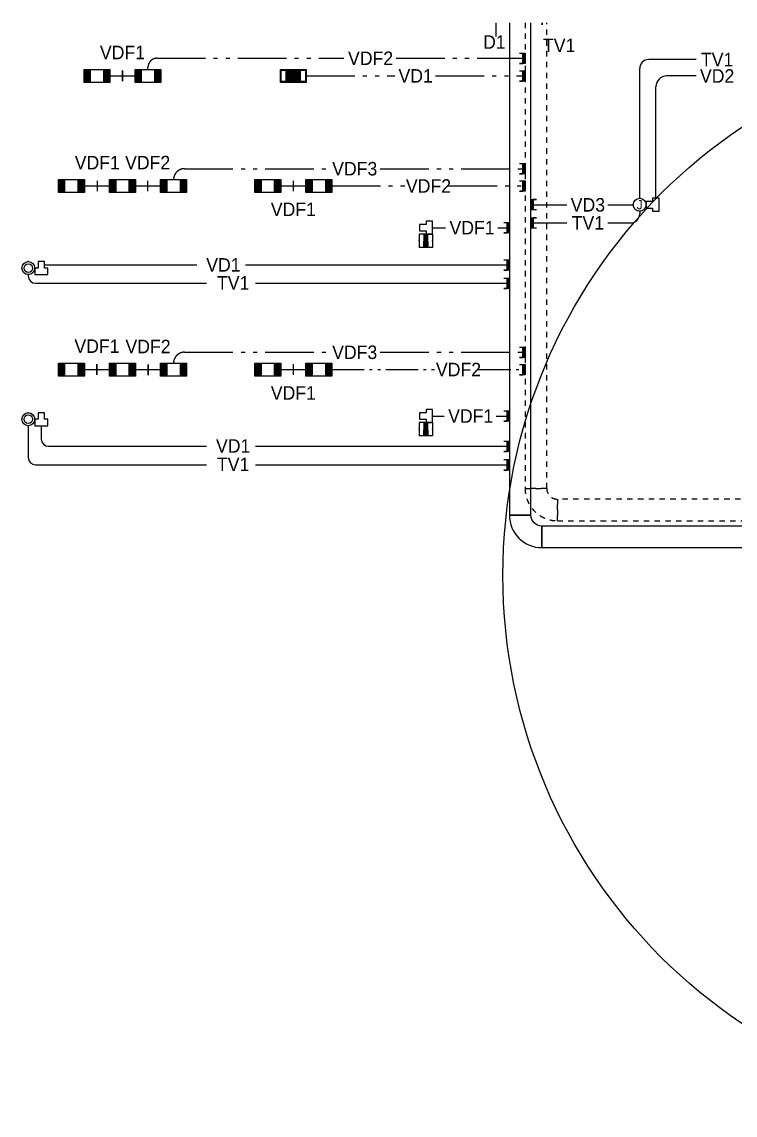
# Model space of a CAD drawing. Header units: millimetres. Extents: x 90978 to 501618, y -355196 to 882030.
# Drawn here: x 413784 to 433614, y -127006 to -96628 of the extents above; entities that cross this region are included whole.
import ezdxf
from ezdxf.enums import TextEntityAlignment as Align

# ---------------------------------------------------------------- set-up
doc = ezdxf.new("R2010")
doc.units = ezdxf.units.MM
doc.header["$LTSCALE"] = 150
doc.linetypes.add('D1', pattern=[3, 1, -1, 1])
doc.linetypes.add('E6', pattern=[10, 6, -1, 0.5, -1, 0.5, -1])
doc.layers.get('0').update_dxf_attribs({"lineweight": 0})
doc.layers.get('Defpoints').update_dxf_attribs({"color": 163})
for name, color, linetype in [('------07 System Box', 6, 'Continuous'), ('------13 Telecommunication Outlet', 3, 'Continuous'), ('------14 Television Outlet', 3, 'Continuous'), ('------19 Communication Etc', 3, 'Continuous'), ('-----20 General Symbol', 3, 'Continuous'), ('-----21 Embeded Wire in Ceiling or Wall', 4, 'Continuous'), ('-----22 Concealed Wire in Floor', 4, 'E6'), ('-----23 Concealed or Exposed Wire', 4, 'D1'), ('-----27 Communication Cable Tray', 2, 'Continuous'), ('-----27 Communication Cable Tray_Access Floor', 1, 'D1'), ('-----29 Indicator', 1, 'Continuous')]:
    doc.layers.add(name, color=color, linetype=linetype)
doc.styles.add('ELEC', font='')
doc.styles.get('ELEC').set_extended_font_data('Dotum')

# ---------------------------------------------------------------- blocks, each defined once
blk = doc.blocks.new('B11')
h = blk.add_hatch(color=256)
h.dxf.hatch_style = 1
h.paths.add_polyline_path([(150, 150), (-150, 150), (-150, -150), (150, -150)])
at = {"linetype": 'Continuous'}
for points in [[(300, -150), (-300, -150), (-300, 150), (300, 150)], [(-150, 150), (150, 150), (150, -150), (-150, -150)]]:
    blk.add_lwpolyline(points, close=True, dxfattribs=at)
at = {"color": 1, "linetype": 'Continuous'}
for points in [[(-280, 130), (-170, 130), (-170, -130), (-280, -130)], [(170, 130), (280, 130), (280, -130), (170, -130)]]:
    blk.add_lwpolyline(points, close=True, dxfattribs=at)
blk = doc.blocks.new('G02')
blk.add_lwpolyline([(150, 150), (75, 150), (75, 300), (-75, 300), (-75, 150), (-150, 150), (-150, 0), (150, 0)], close=True)
blk = doc.blocks.new('O08')
blk.add_hatch(color=256).paths.add_polyline_path([(120, 51), (-120, 51), (-120, 0), (120, 0)])
blk.add_lwpolyline([(120, 127.5), (120, 0), (-120, 0), (-120, 127.5), (-120, 51), (120, 51)])
blk = doc.blocks.new('O04')
blk.add_circle((0, 0), 150)
for p in [(-150, 0), (0, 150), (150, 0), (0, -150)]:
    blk.add_point(p)
at = {"style": 'ELEC'}
blk.add_text('J', height=214, dxfattribs=at).set_placement((0, 0), align=Align.MIDDLE)
blk = doc.blocks.new('A$C69d3834d')
at = {"layer": '------19 Communication Etc', "color": 3}
blk.add_circle((404, 404), 404, dxfattribs=at)
at = {"layer": 'Defpoints'}
blk.add_circle((663, 215), 15000, dxfattribs=at)
at = {"layer": '------19 Communication Etc', "style": 'ELEC'}
blk.add_text('AP', height=375, dxfattribs=at).set_placement((404, 404, 0), align=Align.MIDDLE_CENTER)
blk = doc.blocks.new('C02-1')
at = {"layer": '------14 Television Outlet', "color": 3, "linetype": 'Continuous'}
for radius in [150, 100]:
    blk.add_circle((0, 150), radius, dxfattribs=at)
at = {"layer": '------14 Television Outlet', "color": 3}
for p in [(0, 300), (-150, 150), (0, 0), (150, 150)]:
    blk.add_point(p, dxfattribs=at)
blk = doc.blocks.new('A$C2c78cba1')
at = {"layer": '------07 System Box'}
h = blk.add_hatch(color=256, dxfattribs=at)
h.dxf.hatch_style = 1
h.paths.add_polyline_path([(367, 790), (56, 790), (56, 56), (367, 56)])
h = blk.add_hatch(color=256, dxfattribs=at)
h.dxf.hatch_style = 1
h.paths.add_polyline_path([(1637, 790), (1327, 790), (1327, 56), (1637, 56)])
at = {"layer": '------07 System Box', "linetype": 'Continuous'}
for points in [[(1694, 0), (0, 0), (0, 847), (1694, 847)], [(423, 847), (1270, 847), (1270, 0), (423, 0)]]:
    blk.add_lwpolyline(points, close=True, dxfattribs=at)
at = {"layer": '------07 System Box', "color": 1, "linetype": 'Continuous'}
for points in [[(56, 790), (367, 790), (367, 56), (56, 56)], [(1327, 790), (1637, 790), (1637, 56), (1327, 56)]]:
    blk.add_lwpolyline(points, close=True, dxfattribs=at)
blk = doc.blocks.new('광포트_1')
at = {"ltscale": 0.7}
h = blk.add_hatch(color=254, dxfattribs=at)
h.dxf.hatch_style = 1
h.paths.add_polyline_path([(44, 285), (-44, 285), (-44, 159), (44, 159)])
h.paths.add_polyline_path([(44, 141), (-44, 141), (-44, 15), (44, 15)])
at = {"linetype": 'Continuous'}
for p, q in [((-150, 300), (150, 300)), ((-150, 0), (-150, 300)), ((150, 0), (150, 300)), ((-150, 0), (150, 0))]:
    blk.add_line(p, q, dxfattribs=at)
for points in [[(-44, 159), (-44, 285), (44, 285), (44, 159)], [(-44, 141), (-44, 15), (44, 15), (44, 141)]]:
    blk.add_lwpolyline(points, close=True, dxfattribs=at)
for p in [(0, 285), (-150, 150), (0, 0), (150, 150)]:
    blk.add_point(p, dxfattribs=at)

msp = doc.modelspace()

# ---------------------------------------------------------------- linework, layer by layer
at = {"layer": '-----21 Embeded Wire in Ceiling or Wall'}
for p, q in [((432529.93412, -97675.34131), (431210, -97675.34131)), ((430960, -101530.79371), (430960, -97925.34131)), ((432529.93412, -98130.8916), (431710, -98130.8916)), ((431410, -101530.79371), (431410, -98430.8916)), ((427999.63435, -101710.79371), (428936.53612, -101710.79371)), ((430074.25661, -101710.79371), (430780, -101710.79371)), ((430960, -101890.79371), (430960, -101962.7519)), ((425199.99921, -102347.20396), (425560.88283, -102347.20396)), ((427012.03616, -102347.20396), (427338.43435, -102347.20396)), ((427999.63435, -102212.7519), (428936.53612, -102212.7519)), ((430074.25661, -102212.7519), (430710, -102212.7519)), ((414414.22341, -103380.00128), (418647.78414, -103380.00128)), ((420004.29703, -103380.00128), (427338.43435, -103380.00128)), ((413964.22341, -103650.00128), (413964.22341, -103692.13321)), ((414164.22341, -103892.13321), (418918.77736, -103892.13321)), ((420275.29025, -103892.13321), (427338.43435, -103892.13321)), ((425199.99921, -107580.00064), (425523.6199, -107580.00064)), ((426974.77323, -107580.00064), (427277.23435, -107580.00064)), ((413964.22341, -107850.00064), (413964.22341, -108735.94419)), ((414324.22341, -107850.00064), (414324.22341, -108222.13796)), ((414524.22341, -108422.13796), (418918.77736, -108422.13796)), ((420275.29025, -108422.13796), (427338.43435, -108422.13796)), ((414164.22341, -108935.94419), (418918.77736, -108935.94419)), ((420275.29025, -108935.94419), (427338.43435, -108935.94419))]:
    msp.add_line(p, q, dxfattribs=at)
for centre, radius, start, end in [((431210, -97925.34131, 0), 250, 90, 180), ((431710, -98430.8916), 300, 90, 180), ((430710, -101962.7519, 0), 250, 270, 0), ((414164.22341, -103692.13321), 200, 180, 270), ((414524.22341, -108222.13796), 200, 180, 270), ((414164.22341, -108735.94419), 200, 180, 270)]:
    msp.add_arc(centre, radius, start, end, dxfattribs=at)
at = {"layer": '-----22 Concealed Wire in Floor', "ltscale": 1.5}
for p, q in [((417540.28878, -97638.51336), (422739.03319, -97638.51336)), ((424190.18652, -97638.51336), (427774.63369, -97638.51336)), ((417290.28878, -97947.98195), (417290.28878, -97888.51336, 0)), ((416231.98407, -98128.12653), (416930.28878, -98127.98195)), ((421690.28953, -98127.98195), (424149.34204, -98127.98195)), ((425287.06253, -98127.98195), (427774.63369, -98127.98195)), ((418301.98407, -100708.12653), (422298.98171, -100708.12653)), ((423749.1174, -100708.12653), (427774.63369, -100708.12653)), ((415521.98407, -101188.12653), (416221.98407, -101188.12653)), ((416941.98407, -101188.12653), (417641.98407, -101188.12653)), ((420981.98407, -101188.12653), (421681.98407, -101188.12653)), ((422401.98407, -101188.12653), (424505.18931, -101188.12653)), ((425643.92744, -101188.12653), (427774.63369, -101188.12653)), ((418301.98407, -105808.12653), (422298.98171, -105808.12653)), ((423749.1174, -105808.12653), (427774.63369, -105808.12653)), ((415521.98407, -106288.12653), (416221.98407, -106288.12653)), ((416941.98407, -106288.12653), (417641.98407, -106288.12653))]:
    msp.add_line(p, q, dxfattribs=at)
at = {"layer": '-----22 Concealed Wire in Floor'}
for p, q in [((420981.98407, -106288.12653), (421681.98407, -106288.12653)), ((422401.98407, -106288.12653), (425339.30452, -106288.12653)), ((426478.04265, -106288.12653), (427774.63369, -106288.12653))]:
    msp.add_line(p, q, dxfattribs=at)
at = {"layer": '-----22 Concealed Wire in Floor', "ltscale": 1.5}
for centre, radius in [((417540.28878, -97888.51336, 0), 250), ((418301.98407, -101008.12653), 300), ((418301.98407, -106108.12653), 300)]:
    msp.add_arc(centre, radius, 90, 180, dxfattribs=at)
at = {"layer": '-----27 Communication Cable Tray', "elevation": 0}
msp.add_lwpolyline([(427338.43435, -96650.00064), (427338.43435, -110337.89462), (427938.43435, -110337.89462), (427938.43435, -96650.00064)], dxfattribs=at)
msp.add_lwpolyline([(428238.43435, -110637.89462), (428238.43435, -110637.89462, -0.4142135624), (427938.43435, -110337.89462), (427938.43435, -110337.89462), (427338.43435, -110337.89462, 0.4142135624), (428238.43435, -111237.89462)], format="xyb", close=True, dxfattribs=at)
msp.add_lwpolyline([(428238.43435, -111237.89462), (449144.99921, -111237.89462), (449144.99921, -110637.89462), (428238.43435, -110637.89462)], close=True, dxfattribs=at)
at = {"layer": '-----27 Communication Cable Tray_Access Floor'}
msp.add_lwpolyline([(427774.63369, -96650.00064), (427774.63369, -109590.32996), (428374.63369, -109590.32996), (428374.63369, -96650.00064)], dxfattribs=at)
msp.add_lwpolyline([(428674.63369, -109890.32996), (428674.63369, -109890.32996, -0.4142135624), (428374.63369, -109590.32996), (428374.63369, -109590.32996), (427774.63369, -109590.32996, 0.4142135624), (428674.63369, -110490.32996)], format="xyb", close=True, dxfattribs=at)
msp.add_lwpolyline([(449061.98407, -109890.32996), (428674.63369, -109890.32996), (428674.63369, -110490.32996), (449061.98407, -110490.32996)], close=True, dxfattribs=at)
at = {"layer": '-----29 Indicator', "elevation": 0}
msp.add_lwpolyline([(426968.00584, -97037.74507), (426968.00584, -96650.00064)], dxfattribs=at)
for points in [[(429123.22793, -97271.0856, 0, 0, 0), (428247.07488, -97271.0856, 0, 0, 0), (428247.07488, -96716.62078, 45, 45, 0), (428247.07488, -96650.00064, 45, 45, 0)], [(416581.13642, -96978.05424, 0, 0, 0), (416581.13642, -97978.05424, 45, 45, 0), (416581.13642, -98278.05424, 0, 0, 0)], [(415881.98364, -100038.12717, 0, 0, 0), (415881.98364, -101038.12717, 45, 45, 0), (415881.98364, -101338.12717, 0, 0, 0)], [(417281.98364, -100038.12717, 0, 0, 0), (417281.98364, -101038.12717, 45, 45, 0), (417281.98364, -101338.12717, 0, 0, 0)], [(421331.98407, -102338.12653, 0, 0, 0), (421331.98407, -101338.12653, 45, 45, 0), (421331.98407, -101038.12653, 0, 0, 0)], [(415871.98407, -105138.12653, 0, 0, 0), (415871.98407, -106138.12653, 45, 45, 0), (415871.98407, -106438.12653, 0, 0, 0)], [(417291.98364, -105148.12717, 0, 0, 0), (417291.98364, -106148.12717, 45, 45, 0), (417291.98364, -106448.12717, 0, 0, 0)], [(421331.98407, -107438.12653, 0, 0, 0), (421331.98407, -106438.12653, 45, 45, 0), (421331.98407, -106138.12653, 0, 0, 0)]]:
    msp.add_lwpolyline(points, format="xyseb", dxfattribs=at)

# ---------------------------------------------------------------- block references
at = {"layer": '------07 System Box', "xscale": 1.2, "yscale": 1.2, "zscale": 1.2}
msp.add_blockref('B11', (421330.28953, -98127.98195), dxfattribs=at)
at = {"layer": '------13 Telecommunication Outlet'}
for name, p, xscale, yscale, zscale, rotation in [('G02', (431500, -101710.79371), 1.2, 1.2, 1.2, 89.99999999999999), ('G02', (425199.99921, -102347.20396), 1.2, 1.2, 1.2, 90), ('광포트_1', (425014.45946, -102527.20396), 1.236931687685291, 1.236931687685291, 1.236931687685291, 180), ('G02', (425199.99921, -107580.00064), 1.2, 1.2, 1.2, 89.99999999999999), ('광포트_1', (425014.45946, -107760.00064), 1.236931687685291, 1.236931687685291, 1.236931687685291, 180)]:
    msp.add_blockref(name, p, dxfattribs=dict(at, xscale=xscale, yscale=yscale, zscale=zscale, rotation=rotation))
at = {"layer": '------13 Telecommunication Outlet', "xscale": 1.2, "yscale": 1.2, "zscale": 1.2}
for p in [(414324.22341, -103650.00128), (414324.22341, -107850.00064)]:
    msp.add_blockref('G02', p, dxfattribs=at)
at = {"layer": '------14 Television Outlet', "xscale": 1.199999999953434, "yscale": 1.199999999953434, "zscale": 1.199999999953434}
for p in [(413964.22341, -103650.00128), (413964.22341, -107850.00064)]:
    msp.add_blockref('C02-1', p, dxfattribs=at)
at = {"layer": '-----20 General Symbol', "xscale": 1.2, "yscale": 1.2, "zscale": 1.2}
msp.add_blockref('O04', (430960, -101710.79371), dxfattribs=at)
at = {"layer": '-----21 Embeded Wire in Ceiling or Wall', "xscale": 1.199999999953434, "yscale": 1.199999999953434, "zscale": 1.199999999953434}
for p, rotation in [((427938.43435, -101710.79371), 270), ((427938.43435, -102212.7519), 270), ((427338.43435, -102347.20396), 89.99999999999999), ((427338.43435, -103380.00128), 89.99999999999999)]:
    msp.add_blockref('O08', p, dxfattribs=dict(at, rotation=rotation))
at = {"layer": '-----22 Concealed Wire in Floor', "ltscale": 1.5, "xscale": 1.199999999953434, "yscale": 1.199999999953434, "zscale": 1.199999999953434, "rotation": 89.99999999999999}
for p in [(427774.63369, -97638.51336), (427774.63369, -98127.98195), (427774.63369, -100708.12653), (427774.63369, -101188.12653), (427338.43435, -103892.13321), (427774.63369, -105808.12653), (427774.63369, -106288.12653), (427338.43435, -107580.00064), (427338.43435, -108422.13796), (427338.43435, -108935.94419)]:
    msp.add_blockref('O08', p, dxfattribs=at)
at = {"layer": '-----23 Concealed or Exposed Wire'}
msp.add_blockref('A$C69d3834d', (441496.05406, -112221.11636), dxfattribs=at)
at = {"xscale": 0.4251428587433494, "yscale": 0.4251428587433494, "zscale": 0.4251428587433494}
for p in [(415511.98407, -98308.12653), (416930.28878, -98307.98195), (414801.98407, -101368.12653), (416221.98407, -101368.12653), (417641.98407, -101368.12653), (420261.98407, -101368.12653), (421681.98407, -101368.12653), (414801.98407, -106468.12653), (416221.98407, -106468.12653), (417641.98407, -106468.12653), (420261.98407, -106468.12653), (421681.98407, -106468.12653)]:
    msp.add_blockref('A$C2c78cba1', p, dxfattribs=at)

# ---------------------------------------------------------------- texts
at = {"layer": '-----21 Embeded Wire in Ceiling or Wall', "style": 'ELEC'}
for s, p in [('TV1', (428721.58226, -97281.65665)), ('TV1', (433113.05368, -97675.34131)), ('VD2', (433113.05368, -98130.8916)), ('VD3', (429519.65569, -101710.79371)), ('TV1', (429519.65569, -102212.7519)), ('VDF1', (426300.21, -102347.20396)), ('VD1', (419387.11131, -103380.00128)), ('TV1', (419658.10453, -103880.80177)), ('VDF1', (426262.94707, -107580.00064)), ('VD1', (419658.10453, -108410.80653)), ('TV1', (419658.10453, -108924.61275))]:
    msp.add_text(s, height=375, dxfattribs=at).set_placement(p, align=Align.MIDDLE_CENTER)
at = {"layer": '-----22 Concealed Wire in Floor', "ltscale": 1.5, "style": 'ELEC'}
for s, p in [('D1', (426919.86772, -97188.12653)), ('VDF1', (416581.13642, -97478.05424)), ('VDF2', (423478.36036, -97638.51336)), ('VD1', (424732.46161, -98127.98195)), ('VDF1', (415881.98364, -100538.12717)), ('VDF2', (417281.98364, -100538.12717)), ('VDF3', (423038.30888, -100708.12653)), ('VDF1', (415871.98407, -105638.12653)), ('VDF2', (417291.98364, -105648.12717)), ('VDF3', (423038.30888, -105808.12653)), ('VDF2', (425922.42409, -106288.12653)), ('VDF1', (421331.98407, -106938.12653))]:
    msp.add_text(s, height=375, dxfattribs=at).set_placement(p, align=Align.MIDDLE_CENTER)
at = {"layer": '-----22 Concealed Wire in Floor', "style": 'ELEC'}
for s, p in [('VDF2', (425088.30888, -101188.12653)), ('VDF1', (421331.98407, -101838.12653))]:
    msp.add_text(s, height=375, dxfattribs=at).set_placement(p, align=Align.MIDDLE_CENTER)

doc.saveas('drawing.dxf')
